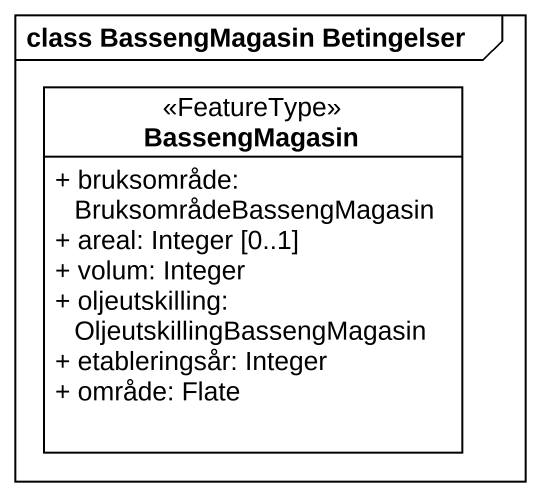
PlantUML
@startuml
mainframe class BassengMagasin Betingelser
hide circle
hide empty members
skinparam classAttributeIconSize 0
class BassengMagasin <<FeatureType>> {
  + bruksområde: BruksområdeBassengMagasin
  + areal: Integer [0..1]
  + volum: Integer
  + oljeutskilling: OljeutskillingBassengMagasin
  + etableringsår: Integer
  + område: Flate
}
@enduml
